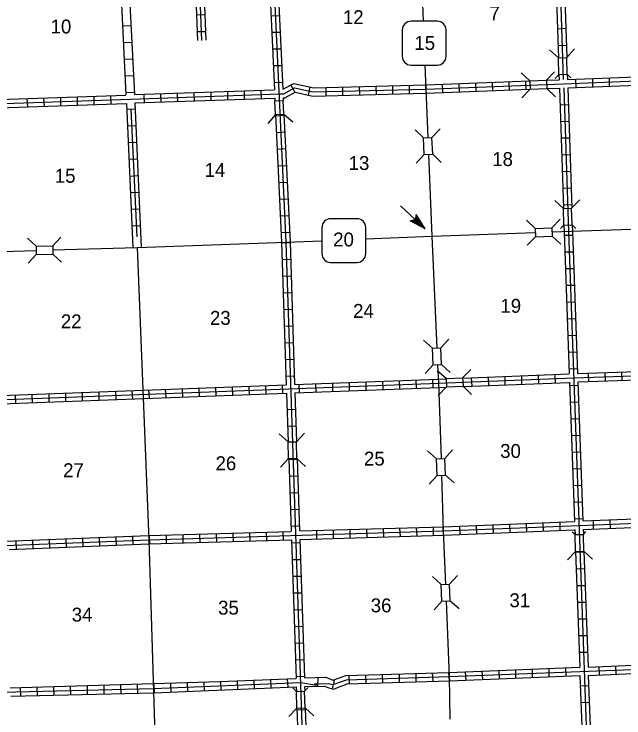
# Model space of a CAD drawing. Extents: x 1896717 to 2422910, y 16172403 to 16701586.
# Drawn here: x 2234762 to 2256669, y 16378825 to 16404125 of the extents above; entities that cross this region are included whole.
import ezdxf

# ---------------------------------------------------------------- set-up
doc = ezdxf.new("R2010")
doc.units = 0
for name, color, linetype in [('L14', 7, 'Continuous'), ('L18', 7, 'Continuous'), ('L28', 7, 'Continuous'), ('L3', 7, 'Continuous'), ('L4', 7, 'Continuous'), ('L8', 7, 'Continuous')]:
    doc.layers.add(name, color=color, linetype=linetype)

msp = doc.modelspace()

# ---------------------------------------------------------------- linework, layer by layer
at = {"layer": 'L18'}
for p, q in [((2254315, 16402554), (2253999, 16402838)), ((2254615, 16402563), (2254898, 16402871)), ((2254315, 16402554), (2254615, 16402563)), ((2254332, 16401954), (2254315, 16402554)), ((2254632, 16401963), (2254615, 16402563)), ((2253290, 16401721), (2252974, 16402013)), ((2253890, 16401746), (2254174, 16402054)), ((2254332, 16401954), (2254198, 16401813)), ((2254332, 16401954), (2254632, 16401963)), ((2254632, 16401963), (2254765, 16401838)), ((2253290, 16401721), (2253890, 16401746)), ((2253290, 16401721), (2253299, 16401421)), ((2253890, 16401746), (2253899, 16401446)), ((2253299, 16401421), (2253007, 16401113)), ((2253299, 16401421), (2253899, 16401446)), ((2253899, 16401446), (2254207, 16401154)), ((2244132, 16401004), (2244432, 16401021)), ((2244157, 16400513), (2244132, 16401004)), ((2244457, 16400529), (2244432, 16401021)), ((2244157, 16400513), (2243874, 16400196)), ((2244157, 16400513), (2244457, 16400529)), ((2244457, 16400529), (2244774, 16400246)), ((2249474, 16399679), (2249165, 16399963)), ((2249774, 16399688), (2250065, 16399996)), ((2249474, 16399679), (2249774, 16399688)), ((2249499, 16399079), (2249474, 16399679)), ((2249799, 16399088), (2249774, 16399688)), ((2249499, 16399079), (2249207, 16398763)), ((2249499, 16399079), (2249799, 16399088)), ((2249799, 16399088), (2250107, 16398796)), ((2254498, 16397138), (2254182, 16397421)), ((2254790, 16397146), (2255082, 16397454)), ((2254498, 16397138), (2254790, 16397146)), ((2254515, 16396538), (2254498, 16397138)), ((2254815, 16396546), (2254790, 16397146)), ((2253482, 16396421), (2253174, 16396713)), ((2254082, 16396438), (2254374, 16396754)), ((2253482, 16396421), (2254082, 16396438)), ((2253482, 16396421), (2253490, 16396121)), ((2254082, 16396438), (2254090, 16396138)), ((2254515, 16396538), (2254390, 16396413)), ((2254515, 16396538), (2254815, 16396546)), ((2254815, 16396546), (2254940, 16396421)), ((2235549, 16395779), (2235241, 16396071)), ((2236149, 16395796), (2236441, 16396104)), ((2253490, 16396121), (2253199, 16395813)), ((2253490, 16396121), (2254090, 16396138)), ((2254090, 16396138), (2254399, 16395854)), ((2235549, 16395779), (2236149, 16395796)), ((2235549, 16395779), (2235557, 16395479)), ((2236149, 16395796), (2236157, 16395496)), ((2235557, 16395479), (2235266, 16395171)), ((2235557, 16395479), (2236157, 16395496)), ((2236157, 16395496), (2236466, 16395204)), ((2249790, 16392113), (2249474, 16392404)), ((2250090, 16392129), (2250374, 16392438)), ((2249790, 16392113), (2250090, 16392129)), ((2249815, 16391513), (2249790, 16392113)), ((2250115, 16391529), (2250090, 16392129)), ((2249815, 16391513), (2249532, 16391204)), ((2249815, 16391513), (2250115, 16391529)), ((2250115, 16391529), (2250432, 16391246)), ((2250282, 16391021), (2249965, 16391304)), ((2250874, 16391046), (2251165, 16391354)), ((2250282, 16391021), (2250874, 16391046)), ((2250282, 16391021), (2250290, 16390721)), ((2250874, 16391046), (2250890, 16390746)), ((2250290, 16390721), (2250890, 16390746)), ((2250890, 16390746), (2251199, 16390454)), ((2250290, 16390721), (2249999, 16390413)), ((2244607, 16388746), (2244290, 16389038)), ((2244907, 16388754), (2245190, 16389063)), ((2244607, 16388746), (2244907, 16388754)), ((2244624, 16388146), (2244607, 16388746)), ((2244924, 16388154), (2244907, 16388754)), ((2249932, 16388138), (2249615, 16388429)), ((2250232, 16388154), (2250515, 16388463)), ((2244624, 16388146), (2244332, 16387838)), ((2244624, 16388146), (2244924, 16388154)), ((2244924, 16388154), (2245232, 16387863)), ((2249932, 16388138), (2250232, 16388154)), ((2249957, 16387538), (2249932, 16388138)), ((2250257, 16387554), (2250232, 16388154)), ((2249957, 16387538), (2249674, 16387229)), ((2249957, 16387538), (2250257, 16387554)), ((2250257, 16387554), (2250574, 16387271)), ((2254915, 16385413), (2254815, 16385504)), ((2255215, 16385421), (2255307, 16385521)), ((2254915, 16385413), (2255215, 16385421)), ((2254932, 16384813), (2254915, 16385413)), ((2255232, 16384821), (2255215, 16385421)), ((2254932, 16384813), (2254640, 16384504)), ((2254932, 16384813), (2255232, 16384821)), ((2255232, 16384821), (2255540, 16384529)), ((2250107, 16383621), (2249790, 16383913)), ((2250407, 16383638), (2250690, 16383946)), ((2250107, 16383621), (2250407, 16383638)), ((2250132, 16383021), (2250107, 16383621)), ((2250432, 16383038), (2250407, 16383638)), ((2250132, 16383021), (2249849, 16382712)), ((2250132, 16383021), (2250432, 16383038)), ((2250432, 16383038), (2250749, 16382754)), ((2244907, 16379779), (2244774, 16379904)), ((2245199, 16379787), (2245332, 16379921)), ((2244907, 16379779), (2245199, 16379787)), ((2244924, 16379179), (2244907, 16379779)), ((2245224, 16379187), (2245199, 16379787)), ((2244924, 16379179), (2244632, 16378871)), ((2244924, 16379179), (2245224, 16379187)), ((2245224, 16379187), (2245532, 16378896))]:
    msp.add_line(p, q, dxfattribs=at)
at = {"layer": 'L28'}
for p, q in [((2249532, 16396404), (2248649, 16397238)), ((2249207, 16396921), (2249174, 16396738)), ((2249532, 16396404), (2249207, 16396921)), ((2249490, 16396454), (2249215, 16396871)), ((2249440, 16396504), (2249215, 16396854)), ((2249382, 16396554), (2249215, 16396821)), ((2248990, 16396696), (2249174, 16396738)), ((2249532, 16396404), (2248990, 16396696)), ((2249457, 16396454), (2249032, 16396688)), ((2249415, 16396504), (2249049, 16396696)), ((2249357, 16396546), (2249090, 16396713)), ((2249324, 16396596), (2249115, 16396713)), ((2249232, 16396663), (2249132, 16396721)), ((2249207, 16396679), (2249165, 16396721)), ((2249207, 16396721), (2249190, 16396746)), ((2249340, 16396613), (2249199, 16396779)), ((2249265, 16396671), (2249199, 16396754)), ((2249340, 16396588), (2249224, 16396696)), ((2249299, 16396621), (2249224, 16396696))]:
    msp.add_line(p, q, dxfattribs=at)
at = {"layer": 'L3'}
for p, q in [((2249973, 16403867), (2249023, 16403867)), ((2248706, 16403551), (2248706, 16402609)), ((2250281, 16402609), (2250281, 16403551)), ((2249023, 16402292), (2249973, 16402292)), ((2247084, 16396771), (2246134, 16396771)), ((2245818, 16396454), (2245818, 16395512)), ((2247393, 16395512), (2247393, 16396454)), ((2254082, 16396296), (2261460, 16396558)), ((2247393, 16396052), (2249765, 16396138)), ((2249765, 16396138), (2253482, 16396271)), ((2246134, 16395196), (2247084, 16395196))]:
    msp.add_line(p, q, dxfattribs=at)
for points in [[(2248924, 16417663), (2248940, 16417204), (2249149, 16411921), (2249349, 16406654), (2249460, 16403867)], [(2249523, 16402292), (2249557, 16401429), (2249624, 16399688)], [(2249649, 16399088), (2249765, 16396138)], [(2249765, 16396138), (2249949, 16392121)], [(2236157, 16395646), (2239182, 16395738), (2244524, 16395929), (2245818, 16395980)], [(2191050, 16394588), (2194575, 16394679), (2195750, 16394738), (2196684, 16395121), (2197225, 16395271), (2201150, 16395363), (2202008, 16395313), (2204525, 16394504), (2205725, 16394313), (2206958, 16394204), (2207792, 16394504), (2208942, 16394871), (2210341, 16394979), (2213008, 16395013), (2218233, 16395013), (2221141, 16395096), (2223291, 16395188), (2228591, 16395354), (2233932, 16395579), (2235541, 16395629)], [(2249974, 16391521), (2250007, 16390854), (2250099, 16388146)], [(2250115, 16387538), (2250182, 16385546), (2250257, 16383621)], [(2250282, 16383021), (2250390, 16380312), (2250415, 16378779)]]:
    msp.add_lwpolyline(points, dxfattribs=at)
for centre, start, end in [((2249023, 16403553), 90.0011, 180.0011), ((2249968, 16403553), 0.0011, 90.0011), ((2249023, 16402608), 180.0011, 270.0011), ((2249968, 16402608), 270.0011, 0.0011), ((2246135, 16396456), 90.0011, 180.0011), ((2247080, 16396456), 0.0011, 90.0011), ((2246135, 16395511), 180.0011, 270.0011), ((2247080, 16395511), 270.0011, 0.0011)]:
    msp.add_arc(centre, 315, start, end, dxfattribs=at)
at = {"layer": 'L4'}
msp.add_lwpolyline([(2239182, 16395738), (2239599, 16385229), (2239816, 16378221)], dxfattribs=at)
at = {"layer": 'L8'}
for p, q in [((2240766, 16422088), (2241499, 16403179)), ((2244032, 16406471), (2244524, 16395929)), ((2241232, 16406213), (2241349, 16403171)), ((2241532, 16406229), (2241649, 16403188)), ((2243890, 16406313), (2244115, 16401404)), ((2244190, 16406321), (2244415, 16401421)), ((2238541, 16406104), (2238782, 16401221)), ((2238841, 16406121), (2239082, 16401238)), ((2241316, 16404096), (2241616, 16404104)), ((2243990, 16404063), (2244290, 16404079)), ((2238660, 16403701), (2238960, 16403717)), ((2241341, 16403496), (2241632, 16403504)), ((2244024, 16403471), (2244324, 16403479)), ((2254282, 16403596), (2254582, 16403613)), ((2238689, 16403101), (2238989, 16403118)), ((2254298, 16402996), (2254598, 16403013)), ((2244049, 16402871), (2244349, 16402879)), ((2238719, 16402502), (2239019, 16402519)), ((2244082, 16402271), (2244374, 16402279)), ((2238749, 16401903), (2239049, 16401920)), ((2244107, 16401671), (2244407, 16401679)), ((2250765, 16401329), (2250749, 16401629)), ((2251365, 16401346), (2251349, 16401646)), ((2251957, 16401371), (2251949, 16401671)), ((2252557, 16401396), (2252549, 16401696)), ((2253157, 16401421), (2253149, 16401721)), ((2254957, 16401488), (2254948, 16401788)), ((2255557, 16401513), (2255548, 16401813)), ((2256157, 16401538), (2256148, 16401838)), ((2243024, 16401371), (2243032, 16401071)), ((2243624, 16401388), (2243632, 16401088)), ((2244707, 16401571), (2244849, 16401313)), ((2245390, 16401504), (2245332, 16401213)), ((2245957, 16401488), (2245965, 16401188)), ((2246557, 16401504), (2246565, 16401204)), ((2247157, 16401521), (2247165, 16401221)), ((2247757, 16401538), (2247765, 16401238)), ((2248357, 16401546), (2248357, 16401246)), ((2248957, 16401563), (2248957, 16401263)), ((2249565, 16401279), (2249549, 16401579)), ((2249557, 16401579), (2249557, 16401279)), ((2250165, 16401304), (2250149, 16401604)), ((2254357, 16401463), (2254498, 16397146)), ((2254507, 16401471), (2254673, 16396296)), ((2254657, 16401479), (2254798, 16397146)), ((2236424, 16401129), (2236432, 16400829)), ((2237024, 16401154), (2237032, 16400854)), ((2237624, 16401171), (2237632, 16400879)), ((2238224, 16401196), (2238232, 16400896)), ((2238778, 16401304), (2239078, 16401320)), ((2239424, 16401238), (2239432, 16400938)), ((2240024, 16401263), (2240032, 16400963)), ((2240624, 16401279), (2240632, 16400979)), ((2241224, 16401304), (2241232, 16401004)), ((2241824, 16401321), (2241832, 16401021)), ((2242424, 16401346), (2242432, 16401046)), ((2235224, 16401088), (2235241, 16400788)), ((2235824, 16401113), (2235841, 16400813)), ((2238799, 16400913), (2239032, 16395729)), ((2239099, 16400929), (2239332, 16395746)), ((2244124, 16401104), (2244132, 16401004)), ((2244424, 16401113), (2244432, 16401021)), ((2254374, 16400863), (2254673, 16400879)), ((2238807, 16400704), (2239107, 16400721)), ((2238957, 16400713), (2239166, 16396113)), ((2244157, 16400513), (2244374, 16395921)), ((2244165, 16400471), (2244465, 16400488)), ((2244457, 16400529), (2244674, 16395938)), ((2238832, 16400104), (2239132, 16400121)), ((2254398, 16400263), (2254698, 16400279)), ((2244190, 16399871), (2244490, 16399888)), ((2254415, 16399671), (2254715, 16399679)), ((2238866, 16399504), (2239157, 16399521)), ((2244215, 16399271), (2244515, 16399288)), ((2238891, 16398904), (2239191, 16398921)), ((2254432, 16399071), (2254732, 16399079)), ((2244249, 16398671), (2244549, 16398688)), ((2254457, 16398471), (2254757, 16398479)), ((2238916, 16398304), (2239216, 16398321)), ((2244274, 16398071), (2244574, 16398088)), ((2254473, 16397871), (2254773, 16397879)), ((2238941, 16397713), (2239241, 16397721)), ((2244299, 16397471), (2244599, 16397488)), ((2238974, 16397113), (2239274, 16397121)), ((2254490, 16397271), (2254790, 16397279)), ((2244332, 16396871), (2244632, 16396888)), ((2238999, 16396513), (2239299, 16396521)), ((2254515, 16396538), (2254524, 16396288)), ((2254815, 16396538), (2254823, 16396304)), ((2244357, 16396271), (2244657, 16396288)), ((2254524, 16396288), (2254707, 16391204)), ((2254832, 16396171), (2254532, 16396163)), ((2254673, 16396296), (2255432, 16375179)), ((2254823, 16396304), (2255007, 16391204)), ((2244374, 16395921), (2244540, 16390804)), ((2244674, 16395904), (2244374, 16395896)), ((2244524, 16395929), (2245215, 16374912)), ((2244674, 16395938), (2244840, 16390821)), ((2254848, 16395571), (2254548, 16395563)), ((2244690, 16395304), (2244390, 16395296)), ((2254873, 16394971), (2254574, 16394963)), ((2244715, 16394704), (2244415, 16394696)), ((2254890, 16394371), (2254590, 16394363)), ((2244732, 16394104), (2244432, 16394096)), ((2254915, 16393771), (2254615, 16393763)), ((2244757, 16393504), (2244457, 16393496)), ((2254932, 16393171), (2254632, 16393163)), ((2244774, 16392904), (2244474, 16392896)), ((2254957, 16392571), (2254657, 16392563)), ((2244790, 16392304), (2244490, 16392296)), ((2254982, 16391971), (2254682, 16391963)), ((2244815, 16391713), (2244515, 16391696)), ((2254998, 16391371), (2254698, 16391363)), ((2256607, 16390954), (2256598, 16391254)), ((2244832, 16391113), (2244532, 16391096)), ((2244832, 16390813), (2249999, 16391004)), ((2251215, 16390754), (2251199, 16391054)), ((2251815, 16390779), (2251799, 16391071)), ((2252407, 16390796), (2252399, 16391096)), ((2253007, 16390821), (2252999, 16391121)), ((2253607, 16390846), (2253599, 16391146)), ((2254207, 16390871), (2254199, 16391171)), ((2255407, 16390913), (2255398, 16391213)), ((2256007, 16390938), (2255998, 16391238)), ((2228824, 16390054), (2250007, 16390854)), ((2234299, 16390413), (2244540, 16390796)), ((2243216, 16390446), (2243207, 16390746)), ((2243815, 16390471), (2243807, 16390771)), ((2244415, 16390496), (2244407, 16390796)), ((2245015, 16390513), (2245007, 16390813)), ((2245615, 16390538), (2245607, 16390838)), ((2246215, 16390563), (2246207, 16390863)), ((2246815, 16390588), (2246807, 16390888)), ((2247415, 16390604), (2247407, 16390904)), ((2248015, 16390629), (2248007, 16390929)), ((2248615, 16390654), (2248607, 16390954)), ((2249215, 16390671), (2249207, 16390971)), ((2249815, 16390696), (2249807, 16390996)), ((2254715, 16390896), (2254898, 16385896)), ((2255023, 16390771), (2254724, 16390763)), ((2255015, 16390896), (2255198, 16385904)), ((2234299, 16390113), (2244549, 16390496)), ((2236624, 16390196), (2236616, 16390496)), ((2237224, 16390221), (2237216, 16390521)), ((2237824, 16390246), (2237816, 16390546)), ((2238424, 16390263), (2238416, 16390563)), ((2239024, 16390288), (2239007, 16390588)), ((2239624, 16390313), (2239607, 16390613)), ((2240224, 16390338), (2240207, 16390638)), ((2240824, 16390354), (2240807, 16390654)), ((2241424, 16390379), (2241407, 16390679)), ((2242024, 16390404), (2242007, 16390704)), ((2242616, 16390429), (2242607, 16390721)), ((2244549, 16390496), (2244607, 16388746)), ((2244849, 16390513), (2250015, 16390704)), ((2244849, 16390513), (2244907, 16388763)), ((2234824, 16390129), (2234816, 16390429)), ((2235424, 16390154), (2235416, 16390454)), ((2236024, 16390179), (2236016, 16390479)), ((2255040, 16390171), (2254740, 16390163)), ((2244874, 16389913), (2244574, 16389896)), ((2255065, 16389579), (2254765, 16389563)), ((2244890, 16389313), (2244590, 16389296)), ((2255090, 16388979), (2254790, 16388963)), ((2255107, 16388379), (2254807, 16388363)), ((2244632, 16388146), (2244715, 16385529)), ((2244932, 16388113), (2244632, 16388104)), ((2244932, 16388154), (2245015, 16385546)), ((2255132, 16387779), (2254832, 16387763)), ((2244949, 16387513), (2244649, 16387504)), ((2255148, 16387179), (2254848, 16387163)), ((2244974, 16386913), (2244674, 16386904)), ((2255173, 16386579), (2254873, 16386563)), ((2244990, 16386313), (2244690, 16386304)), ((2255190, 16385979), (2254898, 16385971)), ((2256182, 16385638), (2256173, 16385938)), ((2245007, 16385713), (2244707, 16385704)), ((2249832, 16385388), (2249824, 16385688)), ((2250190, 16385396), (2250174, 16385696)), ((2250790, 16385421), (2250774, 16385721)), ((2251390, 16385446), (2251374, 16385746)), ((2251990, 16385471), (2251974, 16385771)), ((2252582, 16385496), (2252574, 16385796)), ((2253182, 16385521), (2253174, 16385821)), ((2253782, 16385546), (2253774, 16385846)), ((2254382, 16385571), (2254374, 16385871)), ((2255582, 16385613), (2255573, 16385913)), ((2241441, 16385138), (2241432, 16385438)), ((2242041, 16385154), (2242032, 16385454)), ((2242641, 16385171), (2242632, 16385471)), ((2243241, 16385188), (2243232, 16385488)), ((2243840, 16385204), (2243832, 16385504)), ((2244440, 16385221), (2244432, 16385521)), ((2245640, 16385263), (2245632, 16385563)), ((2246240, 16385279), (2246232, 16385579)), ((2246840, 16385296), (2246832, 16385596)), ((2247440, 16385313), (2247432, 16385613)), ((2248040, 16385329), (2248032, 16385629)), ((2248640, 16385346), (2248624, 16385646)), ((2249240, 16385371), (2249224, 16385671)), ((2254907, 16385596), (2254915, 16385421)), ((2255207, 16385613), (2255215, 16385429)), ((2234849, 16384888), (2234832, 16385188)), ((2235449, 16384913), (2235432, 16385213)), ((2236049, 16384938), (2236032, 16385238)), ((2236641, 16384963), (2236632, 16385263)), ((2237241, 16384988), (2237232, 16385288)), ((2237841, 16385013), (2237832, 16385313)), ((2238441, 16385029), (2238432, 16385329)), ((2239041, 16385054), (2239032, 16385354)), ((2239641, 16385079), (2239632, 16385379)), ((2240241, 16385096), (2240232, 16385396)), ((2240841, 16385113), (2240832, 16385413)), ((2244724, 16385229), (2244890, 16380246)), ((2245024, 16385238), (2245190, 16380262)), ((2245032, 16385113), (2244732, 16385104)), ((2254932, 16384813), (2255082, 16380654)), ((2255240, 16384779), (2254940, 16384771)), ((2255232, 16384821), (2255382, 16380654)), ((2245049, 16384513), (2244749, 16384504)), ((2255257, 16384179), (2254957, 16384171)), ((2245065, 16383913), (2244765, 16383904)), ((2255282, 16383579), (2254982, 16383571)), ((2245090, 16383313), (2244790, 16383304)), ((2255298, 16382979), (2254998, 16382971)), ((2245107, 16382713), (2244807, 16382704)), ((2255323, 16382379), (2255023, 16382371)), ((2245132, 16382113), (2244832, 16382104)), ((2255348, 16381779), (2255048, 16381771)), ((2245149, 16381513), (2244849, 16381504)), ((2255365, 16381179), (2255065, 16381171)), ((2245165, 16380912), (2244865, 16380904)), ((2250382, 16380462), (2255082, 16380646)), ((2250390, 16380312), (2260548, 16380712)), ((2254590, 16380329), (2254582, 16380629)), ((2255382, 16380654), (2260382, 16380854)), ((2255790, 16380379), (2255782, 16380671)), ((2256390, 16380396), (2256382, 16380696)), ((2247390, 16380371), (2247399, 16380071)), ((2247990, 16380387), (2247999, 16380087)), ((2248590, 16380404), (2248599, 16380104)), ((2249190, 16380421), (2249199, 16380121)), ((2249782, 16380446), (2249799, 16380146)), ((2250399, 16380162), (2250382, 16380462)), ((2250382, 16380462), (2250399, 16380162)), ((2250999, 16380187), (2250982, 16380487)), ((2251599, 16380212), (2251582, 16380512)), ((2252199, 16380237), (2252182, 16380529)), ((2252790, 16380254), (2252782, 16380554)), ((2253390, 16380279), (2253382, 16380579)), ((2253990, 16380304), (2253982, 16380604)), ((2255390, 16380354), (2260390, 16380554)), ((2242174, 16380129), (2242191, 16379829)), ((2242774, 16380154), (2242791, 16379854)), ((2243374, 16380179), (2243391, 16379879)), ((2243974, 16380204), (2243990, 16379904)), ((2244574, 16380229), (2244590, 16379929)), ((2245190, 16380312), (2244890, 16380304)), ((2245674, 16380279), (2245657, 16379962)), ((2246257, 16380171), (2246190, 16379871)), ((2246790, 16380346), (2246799, 16380046)), ((2250399, 16380162), (2255090, 16380346)), ((2255090, 16380346), (2255282, 16375171)), ((2255390, 16380354), (2255582, 16375187)), ((2234982, 16379921), (2234991, 16379621)), ((2235582, 16379929), (2235591, 16379629)), ((2236182, 16379946), (2236191, 16379646)), ((2236782, 16379962), (2236791, 16379662)), ((2237382, 16379971), (2237391, 16379671)), ((2237982, 16379988), (2237991, 16379688)), ((2238582, 16380004), (2238591, 16379704)), ((2239182, 16380012), (2239191, 16379712)), ((2239782, 16380029), (2239791, 16379729)), ((2240382, 16380054), (2240391, 16379754)), ((2240982, 16380079), (2240991, 16379779)), ((2241582, 16380104), (2241591, 16379804)), ((2244899, 16379937), (2244907, 16379779)), ((2245199, 16379954), (2245207, 16379796)), ((2255407, 16379979), (2255107, 16379971)), ((2255432, 16379379), (2255132, 16379371)), ((2244924, 16379171), (2245065, 16374904)), ((2245224, 16379112), (2244924, 16379104)), ((2245224, 16379179), (2245365, 16374921))]:
    msp.add_line(p, q, dxfattribs=at)
for points in [[(2253765, 16435996), (2253823, 16433163), (2253890, 16428171), (2254057, 16422704), (2254190, 16417563), (2254315, 16412304), (2254315, 16407029), (2254490, 16401771)], [(2254174, 16406729), (2254315, 16402554)], [(2254473, 16406746), (2254615, 16402571)], [(2249557, 16401429), (2254498, 16401621), (2259765, 16401829), (2265090, 16401979), (2270398, 16402179)], [(2254332, 16401954), (2254340, 16401763)], [(2254632, 16401971), (2254640, 16401779)], [(2254640, 16401779), (2259598, 16401971)], [(2244415, 16401421), (2244807, 16401629), (2245524, 16401479), (2249557, 16401579)], [(2249549, 16401579), (2253290, 16401721)], [(2253890, 16401746), (2254340, 16401763)], [(2254657, 16401479), (2259623, 16401671)], [(2218058, 16400296), (2220483, 16400304), (2220808, 16400254), (2220999, 16400313), (2223099, 16400454), (2228374, 16400654), (2233699, 16400888), (2238941, 16401071), (2244307, 16401263), (2244449, 16401263), (2244832, 16401471), (2245507, 16401329), (2249557, 16401429)], [(2239082, 16401229), (2244107, 16401404)], [(2249565, 16401279), (2253299, 16401421)], [(2253899, 16401446), (2254348, 16401463)], [(2233857, 16401046), (2238782, 16401213)], [(2244424, 16401113), (2244490, 16401113), (2244857, 16401313), (2245490, 16401179), (2249557, 16401279)], [(2233857, 16400746), (2238791, 16400913)], [(2239099, 16400929), (2244124, 16401104)], [(2250007, 16390854), (2254873, 16391046), (2260182, 16391229), (2265465, 16391429), (2270698, 16391638)], [(2255007, 16391204), (2260007, 16391372)], [(2249999, 16391004), (2250282, 16391013)], [(2250874, 16391038), (2254707, 16391188)], [(2255015, 16390904), (2260014, 16391071)], [(2250890, 16390738), (2254698, 16390888)], [(2250007, 16390704), (2250299, 16390713)], [(2250182, 16385546), (2255065, 16385746), (2260348, 16385954), (2265665, 16386138), (2270915, 16386321)], [(2255198, 16385904), (2260190, 16386096)], [(2245024, 16385546), (2250174, 16385696)], [(2250174, 16385696), (2254898, 16385888)], [(2255207, 16385604), (2260207, 16385796)], [(2224049, 16384604), (2228991, 16384804), (2239599, 16385229), (2250182, 16385546)], [(2234466, 16385179), (2239591, 16385379), (2244707, 16385529)], [(2250190, 16385396), (2254898, 16385588)], [(2234599, 16384879), (2239607, 16385079), (2244724, 16385229)], [(2245032, 16385238), (2250190, 16385396)], [(2245190, 16380262), (2245957, 16380296), (2246215, 16380179), (2246674, 16380346), (2250382, 16380462)], [(2234324, 16379754), (2239757, 16379879), (2245057, 16380096), (2245624, 16380004), (2245557, 16380046), (2246049, 16380062), (2246224, 16380021), (2246699, 16380196), (2250390, 16380312)], [(2234616, 16379912), (2242149, 16380129), (2244882, 16380246)], [(2245207, 16379954), (2245915, 16379971), (2246074, 16379904), (2246232, 16379862), (2246724, 16380046), (2250399, 16380162)], [(2234642, 16379611), (2239766, 16379729), (2244899, 16379937)]]:
    msp.add_lwpolyline(points, dxfattribs=at)

# ---------------------------------------------------------------- texts
at = {"layer": 'L14'}
for s, p in [('12', (2246574, 16403763)), ('7', (2251840, 16403904)), ('10', (2236074, 16403429)), ('18', (2251940, 16398663)), ('13', (2246782, 16398521)), ('14', (2241607, 16398271)), ('15', (2236224, 16398063)), ('19', (2252232, 16393388)), ('24', (2246940, 16393204)), ('22', (2236441, 16392829)), ('23', (2241799, 16392954)), ('30', (2252224, 16388171)), ('26', (2241999, 16387729)), ('25', (2247332, 16387896)), ('27', (2236524, 16387479)), ('31', (2252557, 16382804)), ('35', (2242091, 16382538)), ('36', (2247574, 16382621)), ('34', (2236832, 16382288))]:
    msp.add_text(s, height=500, rotation=359.9999, dxfattribs=at).set_placement(p)
at = {"layer": 'L3'}
for s, p in [('15', (2249142, 16402837)), ('20', (2246226, 16395773))]:
    msp.add_text(s, height=500, rotation=359.9999, dxfattribs=at).set_placement(p)

doc.saveas('drawing.dxf')
